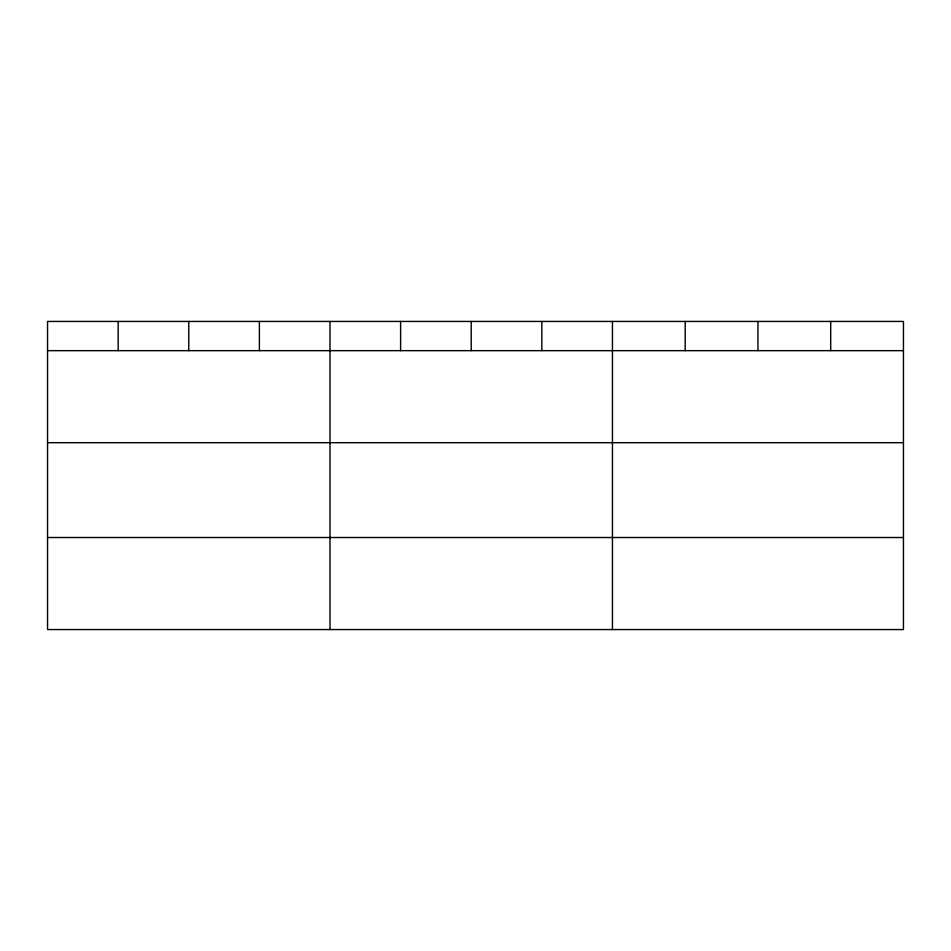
<?xml version="1.0" encoding="UTF-8"?>
<svg xmlns="http://www.w3.org/2000/svg" width="951" height="951" viewBox="0 0 951 951"><rect width="100%" height="100%" fill="white"/><g stroke="black" fill="none" stroke-linecap="round" stroke-linejoin="round"><path stroke-width="1.43" d="M903.45 442.69L903.45 321.438L47.55 321.438L47.55 629.562L903.45 629.562L903.45 442.69L47.55 442.69M47.55 350.657L903.45 350.657M47.55 537.517L903.45 537.517M830.698 321.438L830.698 350.657M757.947 321.438L757.947 350.657M685.195 321.438L685.195 350.657M612.444 321.438L612.444 629.562M541.832 321.438L541.832 350.657M471.22 321.438L471.22 350.657M400.609 321.438L400.609 350.657M329.997 321.438L329.997 629.562M259.385 321.438L259.385 350.657M188.774 321.438L188.774 350.657M118.162 321.438L118.162 350.657"/></g></svg>
